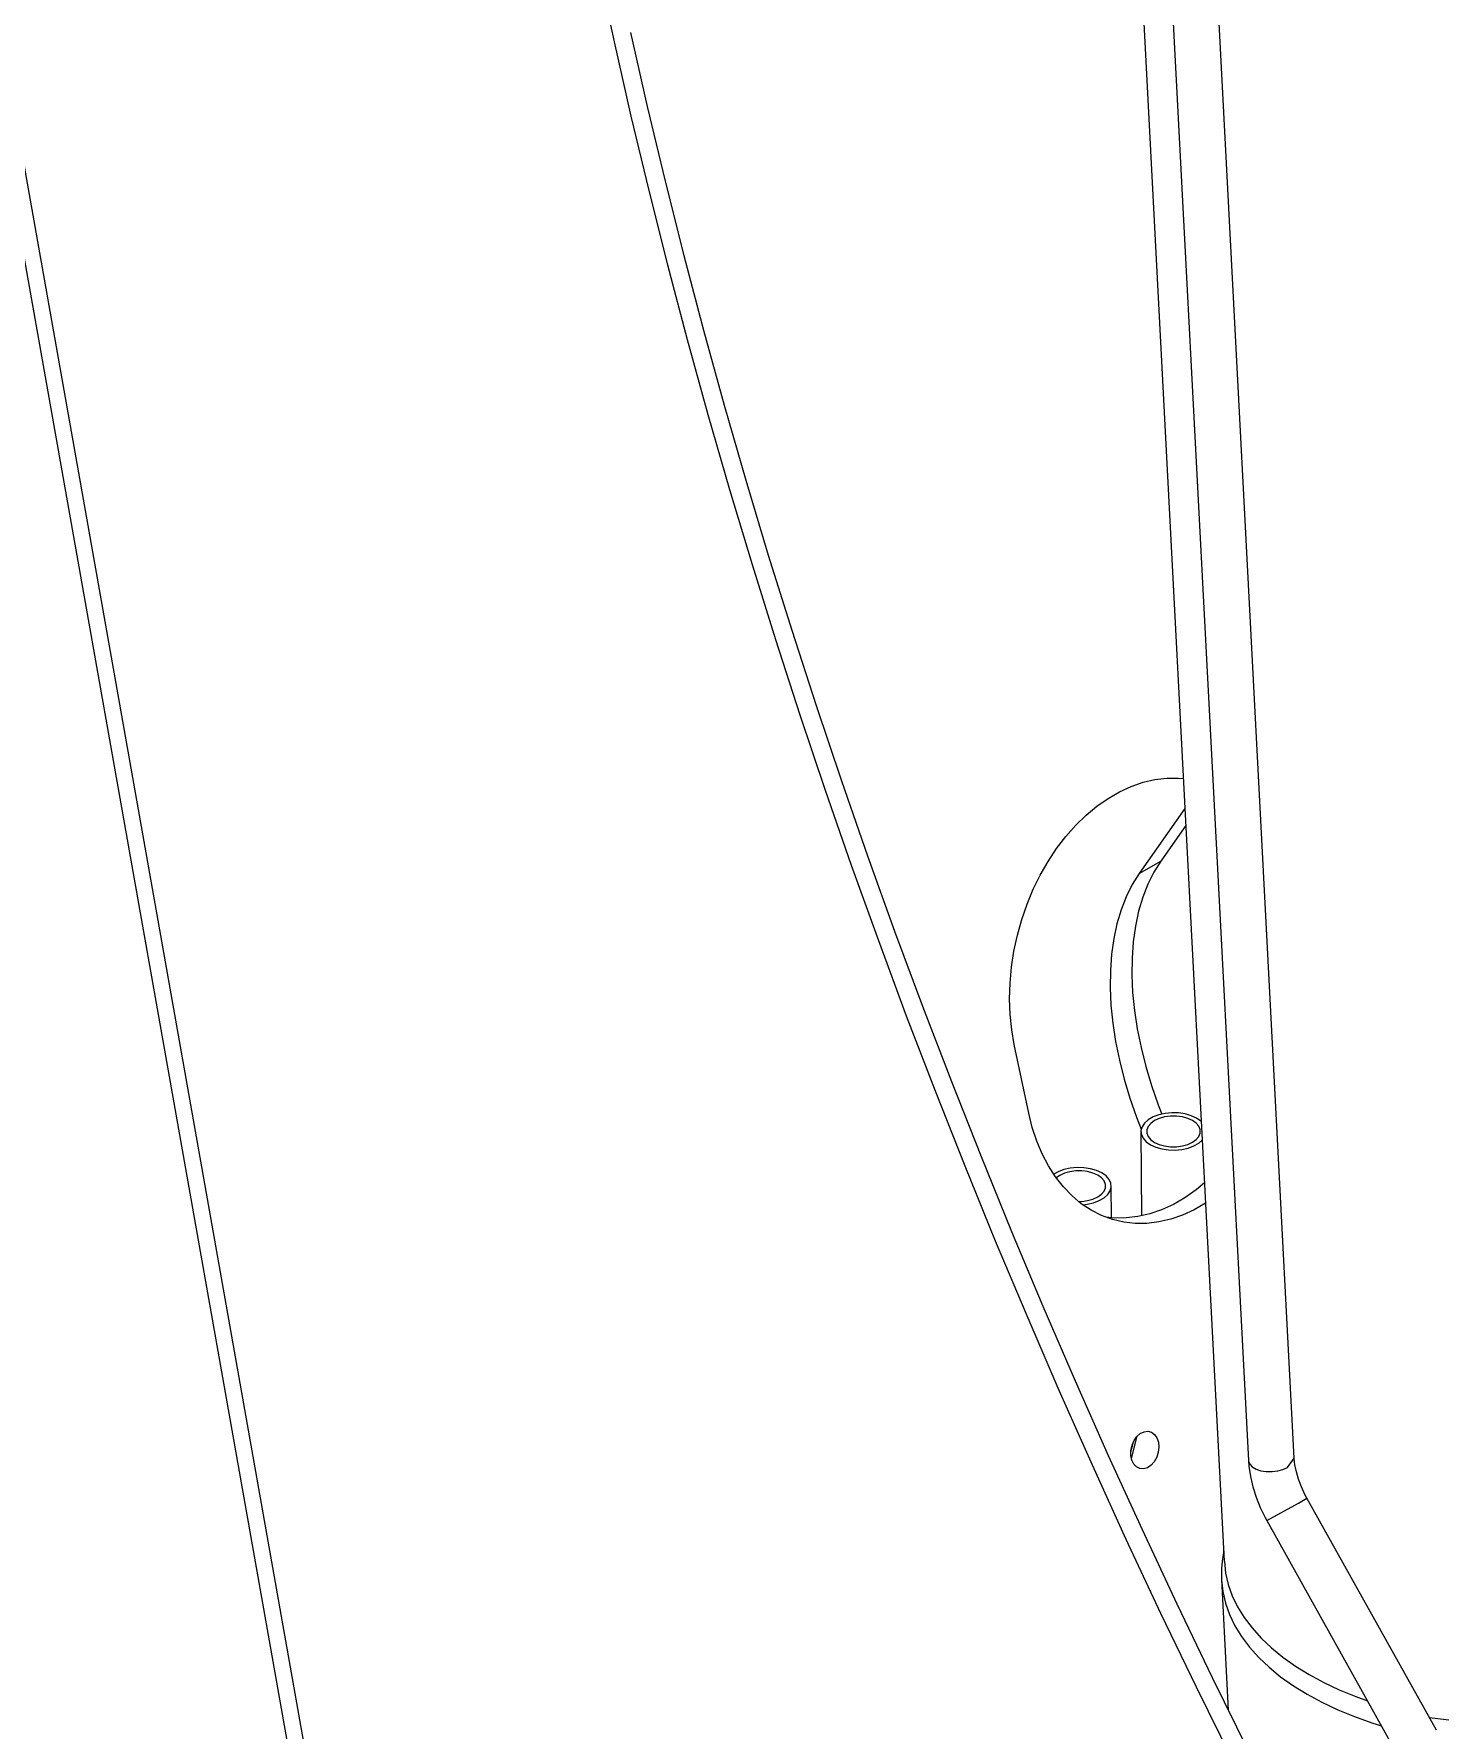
# Model space of a CAD drawing. Extents: x 0 to 258, y 0 to 184.
# Drawn here: x 30.64 to 49, y 88.03 to 110.17 of the extents above; entities that cross this region are included whole.
import ezdxf

# ---------------------------------------------------------------- set-up
doc = ezdxf.new("R2010")
doc.units = 0

msp = doc.modelspace()

# ---------------------------------------------------------------- linework, layer by layer
for p, q in [((23.616276, 146.147016), (34.068892, 87.199246)), ((23.861544, 145.963131), (34.33665, 86.887567)), ((44.872081, 115.320186), (46.186, 90.235072)), ((45.291709, 114.623803), (46.500324, 91.54952)), ((47.099605, 91.581005), (45.890725, 114.655289)), ((38.011814, 111.028827), (38.21944, 110.064102)), ((38.21944, 110.064102), (38.439623, 109.096379)), ((38.431572, 110.186564), (38.651755, 109.218838)), ((38.651755, 109.218838), (38.884435, 108.248403)), ((38.439623, 109.096379), (38.672303, 108.125941)), ((38.672303, 108.125941), (38.917405, 107.153077)), ((38.884435, 108.248403), (39.129537, 107.27554)), ((38.917405, 107.153077), (39.174862, 106.178079)), ((39.129537, 107.27554), (39.386994, 106.300541)), ((39.386994, 106.300541), (39.656726, 105.323692)), ((39.174862, 106.178079), (39.444594, 105.20123)), ((39.444594, 105.20123), (39.726523, 104.222823)), ((39.656726, 105.323692), (39.938655, 104.345283)), ((39.938655, 104.345283), (40.232697, 103.365606)), ((39.726523, 104.222823), (40.020565, 103.243147)), ((40.020565, 103.243147), (40.326635, 102.262488)), ((40.232697, 103.365606), (40.538767, 102.38495)), ((40.538767, 102.38495), (40.856769, 101.403604)), ((40.326635, 102.262488), (40.644637, 101.281142)), ((40.856769, 101.403604), (41.186614, 100.421858)), ((40.644637, 101.281142), (40.974482, 100.299399)), ((40.974482, 100.299399), (41.316069, 99.317547)), ((41.186614, 100.421858), (41.528201, 99.440007)), ((44.818137, 100.277481), (44.971027, 100.347675)), ((44.971027, 100.347675), (45.125654, 100.40093)), ((45.125654, 100.40093), (45.280904, 100.436871)), ((45.280904, 100.436871), (45.435656, 100.455233)), ((45.435656, 100.455233), (45.588799, 100.455762)), ((45.588799, 100.455762), (45.650952, 100.450894)), ((44.38079, 99.970932), (44.521953, 100.088428)), ((44.521953, 100.088428), (44.668084, 100.190856)), ((44.668084, 100.190856), (44.818137, 100.277481)), ((44.245619, 99.839212), (44.38079, 99.970932)), ((45.671386, 100.059568), (45.073957, 99.209727)), ((43.997089, 99.537006), (44.11741, 99.694223)), ((44.11741, 99.694223), (44.245619, 99.839212)), ((45.683027, 99.837053), (45.356797, 99.372975)), ((41.528201, 99.440007), (41.88143, 98.458338)), ((43.885522, 99.368694), (43.997089, 99.537006)), ((41.316069, 99.317547), (41.669301, 98.335878)), ((43.691794, 99.003707), (43.783512, 99.1905)), ((43.783512, 99.1905), (43.885522, 99.368694)), ((45.074037, 99.209603), (44.983309, 99.06531)), ((45.073957, 99.209727), (45.356797, 99.372975)), ((45.266153, 99.228592), (45.187249, 99.070789)), ((45.356879, 99.372885), (45.266153, 99.228592)), ((43.61103, 98.809664), (43.691794, 99.003707)), ((44.983309, 99.06531), (44.904405, 98.907507)), ((45.187249, 99.070789), (45.120535, 98.900207)), ((43.5418, 98.609764), (43.61103, 98.809664)), ((44.837693, 98.736925), (44.783482, 98.55436)), ((44.904405, 98.907507), (44.837693, 98.736925)), ((45.120535, 98.900207), (45.066324, 98.717642)), ((43.484605, 98.405453), (43.5418, 98.609764)), ((44.783482, 98.55436), (44.742025, 98.360662)), ((45.024867, 98.523944), (44.996355, 98.320014)), ((45.066324, 98.717642), (45.024867, 98.523944)), ((41.669301, 98.335878), (42.034068, 97.354683)), ((41.88143, 98.458338), (42.2462, 97.477142)), ((43.439856, 98.198197), (43.484605, 98.405453)), ((44.742025, 98.360662), (44.713513, 98.156732)), ((44.996355, 98.320014), (44.98093, 98.106802)), ((43.407878, 97.989494), (43.439856, 98.198197)), ((44.713513, 98.156732), (44.698088, 97.94352)), ((44.98093, 98.106802), (44.978549, 97.885299)), ((43.388908, 97.780846), (43.407878, 97.989494)), ((44.698088, 97.94352), (44.695707, 97.722016)), ((44.978549, 97.885299), (44.989423, 97.656535)), ((43.38306, 97.573757), (43.388908, 97.780846)), ((44.695707, 97.722016), (44.706581, 97.493255)), ((44.989423, 97.656535), (45.013421, 97.42158)), ((42.2462, 97.477142), (42.622397, 96.496711)), ((43.390389, 97.369719), (43.38306, 97.573757)), ((44.706581, 97.493255), (44.730579, 97.258298)), ((45.013421, 97.42158), (45.050415, 97.181521)), ((42.034068, 97.354683), (42.410265, 96.374249)), ((43.410842, 97.170202), (43.390389, 97.369719)), ((44.730579, 97.258298), (44.767573, 97.018242)), ((43.444277, 96.976641), (43.410842, 97.170202)), ((43.63198, 96.081033), (43.444391, 96.976646)), ((44.767573, 97.018242), (44.817394, 96.774201)), ((45.050415, 97.181521), (45.100236, 96.93748)), ((44.817394, 96.774201), (44.879812, 96.52731)), ((45.100236, 96.93748), (45.162654, 96.690592)), ((44.879812, 96.52731), (44.954535, 96.278727)), ((45.162654, 96.690592), (45.237377, 96.442006)), ((42.410265, 96.374249), (42.797779, 95.394874)), ((42.622397, 96.496711), (43.009911, 95.517336)), ((45.237377, 96.442006), (45.324057, 96.19288)), ((43.678192, 95.894938), (43.63202, 96.081147)), ((44.954535, 96.278727), (45.041215, 96.029598)), ((45.324057, 96.19288), (45.370812, 96.07087)), ((45.412663, 96.078871), (45.329717, 96.060298)), ((45.500418, 96.087179), (45.412663, 96.078871)), ((45.589145, 96.084798), (45.500418, 96.087179)), ((45.674966, 96.071966), (45.589145, 96.084798)), ((43.736768, 95.717427), (43.678192, 95.894938)), ((45.041215, 96.029598), (45.101249, 95.874222)), ((45.112145, 95.905397), (45.098254, 95.855034)), ((45.143985, 95.953078), (45.112145, 95.905397)), ((45.192377, 95.995988), (45.143985, 95.953078)), ((45.192305, 95.90884), (45.174869, 95.864964)), ((45.174869, 95.864964), (45.174869, 95.820035)), ((45.226312, 95.949456), (45.192305, 95.90884)), ((45.255202, 96.032257), (45.192377, 95.995988)), ((45.275178, 95.98478), (45.226312, 95.949456)), ((45.329717, 96.060298), (45.255202, 96.032257)), ((45.336453, 96.01304), (45.275178, 95.98478)), ((45.407067, 96.032805), (45.336453, 96.01304)), ((45.483476, 96.043097), (45.407067, 96.032805)), ((45.561848, 96.043362), (45.483476, 96.043097)), ((45.638257, 96.033678), (45.561848, 96.043362)), ((45.708872, 96.014469), (45.638257, 96.033678)), ((45.754129, 96.049159), (45.674966, 96.071966)), ((45.770144, 95.986701), (45.708872, 96.014469)), ((45.823174, 96.01738), (45.754129, 96.049159)), ((45.81901, 95.951768), (45.770144, 95.986701)), ((45.853014, 95.911425), (45.81901, 95.951768)), ((45.879089, 95.97802), (45.823174, 96.01738)), ((45.87045, 95.867689), (45.853014, 95.911425)), ((45.87045, 95.822758), (45.87045, 95.867689)), ((45.885571, 95.972146), (45.879089, 95.97802)), ((43.807327, 95.549888), (43.736768, 95.717427)), ((45.09777, 95.841321), (45.10412, 94.741449)), ((45.098254, 95.855034), (45.102911, 95.804187)), ((45.102911, 95.804187), (45.125903, 95.755077)), ((45.125903, 95.755077), (45.166239, 95.709857)), ((45.166239, 95.709857), (45.222153, 95.670498)), ((45.174869, 95.820035), (45.192305, 95.776299)), ((45.192305, 95.776299), (45.22631, 95.735953)), ((45.222142, 95.670411), (45.291188, 95.638632)), ((45.222153, 95.670498), (45.222153, 95.670498)), ((45.22631, 95.735953), (45.275173, 95.701023)), ((45.275173, 95.701026), (45.336448, 95.673255)), ((45.291188, 95.638632), (45.370351, 95.615825)), ((45.336448, 95.673255), (45.407059, 95.654046)), ((45.407059, 95.654046), (45.483468, 95.644363)), ((45.483468, 95.644363), (45.561843, 95.644627)), ((45.561843, 95.644627), (45.638252, 95.654919)), ((45.638252, 95.654919), (45.708867, 95.674684)), ((45.708867, 95.674684), (45.770141, 95.702944)), ((45.7156, 95.627519), (45.790115, 95.655557)), ((45.770141, 95.702944), (45.819007, 95.738268)), ((45.790115, 95.655557), (45.85294, 95.691826)), ((45.819007, 95.738268), (45.853014, 95.778884)), ((45.85294, 95.691826), (45.898186, 95.731257)), ((45.853014, 95.778884), (45.87045, 95.822758)), ((43.009911, 95.517336), (43.40863, 94.539303)), ((43.889361, 95.393527), (43.807327, 95.549888)), ((45.370351, 95.615825), (45.456171, 95.602992)), ((45.456171, 95.602992), (45.544899, 95.600611)), ((45.544899, 95.600611), (45.632653, 95.608945)), ((45.632653, 95.608945), (45.7156, 95.627519)), ((42.797779, 95.394874), (43.1965, 94.416843)), ((43.982275, 95.249478), (43.889361, 95.393527)), ((44.017755, 95.317864), (43.95824, 95.283924)), ((44.085404, 95.118771), (43.982275, 95.249478)), ((44.037744, 95.270364), (43.991093, 95.237045)), ((44.09227, 95.345905), (44.017755, 95.317864)), ((44.099019, 95.298624), (44.037744, 95.270364)), ((44.175219, 95.364479), (44.09227, 95.345905)), ((44.169634, 95.318388), (44.099019, 95.298624)), ((44.246043, 95.328681), (44.169634, 95.318388)), ((44.262973, 95.372813), (44.175219, 95.364479)), ((44.324418, 95.328945), (44.246043, 95.328681)), ((44.351699, 95.370432), (44.262973, 95.372813)), ((44.400826, 95.319261), (44.324418, 95.328945)), ((44.437519, 95.3576), (44.351699, 95.370432)), ((44.471438, 95.300053), (44.400826, 95.319261)), ((44.516682, 95.334792), (44.437519, 95.3576)), ((44.532713, 95.272285), (44.471438, 95.300053)), ((44.58573, 95.303016), (44.516682, 95.334792)), ((44.581576, 95.237352), (44.532713, 95.272285)), ((44.615581, 95.197006), (44.581576, 95.237352)), ((44.641642, 95.263657), (44.58573, 95.303016)), ((44.633017, 95.153273), (44.615581, 95.197006)), ((44.681978, 95.218434), (44.641642, 95.263657)), ((44.70497, 95.169325), (44.681978, 95.218434)), ((44.198002, 95.002349), (44.085404, 95.118771)), ((44.319258, 94.901056), (44.198002, 95.002349)), ((44.47143, 94.960267), (44.532708, 94.988525)), ((44.532708, 94.988525), (44.581574, 95.023849)), ((44.552679, 94.941254), (44.615504, 94.977523)), ((44.581574, 95.023849), (44.615578, 95.064468)), ((44.615504, 94.977523), (44.663896, 95.020436)), ((44.615578, 95.064468), (44.633014, 95.108341)), ((44.633014, 95.108341), (44.633017, 95.153273)), ((44.663896, 95.020436), (44.695736, 95.068117)), ((44.695736, 95.068117), (44.709627, 95.11848)), ((44.709627, 95.11848), (44.70497, 95.169325)), ((44.712802, 94.716049), (44.710156, 95.131974)), ((45.671052, 94.978531), (45.520999, 94.891907)), ((45.817184, 95.080959), (45.671052, 94.978531)), ((45.927531, 95.171148), (45.817184, 95.080959)), ((44.283029, 94.928888), (44.32441, 94.930211)), ((44.448301, 94.815617), (44.319258, 94.901056)), ((44.32441, 94.930211), (44.400819, 94.940503)), ((44.336996, 94.88792), (44.395217, 94.89464)), ((44.395217, 94.89464), (44.478164, 94.913214)), ((44.400819, 94.940503), (44.47143, 94.960267)), ((44.584198, 94.746648), (44.448301, 94.815617)), ((44.478164, 94.913214), (44.552679, 94.941254)), ((45.213483, 94.768458), (45.058233, 94.732517)), ((45.36811, 94.821716), (45.213483, 94.768458)), ((45.520999, 94.891907), (45.36811, 94.821716)), ((45.6408, 94.751011), (45.486175, 94.697753)), ((45.793692, 94.821205), (45.6408, 94.751011)), ((45.941401, 94.906337), (45.793692, 94.821205)), ((43.40863, 94.539303), (43.818437, 93.562907)), ((44.725973, 94.694647), (44.584198, 94.746648)), ((44.750338, 94.713626), (44.637977, 94.724659)), ((44.872602, 94.659989), (44.725973, 94.694647)), ((44.903481, 94.714155), (44.750338, 94.713626)), ((45.02303, 94.642924), (44.872602, 94.659989)), ((45.058233, 94.732517), (44.903481, 94.714155)), ((45.176171, 94.643453), (45.02303, 94.642924)), ((45.330926, 94.661815), (45.176171, 94.643453)), ((45.486175, 94.697753), (45.330926, 94.661815)), ((43.1965, 94.416843), (43.606305, 93.440444)), ((43.606305, 93.440444), (44.027071, 92.465972)), ((43.818437, 93.562907), (44.239203, 92.588432)), ((44.239203, 92.588432), (44.670812, 91.616171)), ((44.027071, 92.465972), (44.45868, 91.493709)), ((45.044684, 91.862019), (45.089219, 91.901635)), ((45.089219, 91.901635), (45.138121, 91.925209)), ((45.138121, 91.925209), (45.187765, 91.930977)), ((45.187765, 91.930977), (45.234467, 91.918515)), ((45.234467, 91.918515), (45.274763, 91.888755)), ((45.274763, 91.888755), (45.305666, 91.843898)), ((44.965637, 91.662854), (44.999472, 91.793344)), ((44.966465, 91.614605), (44.967259, 91.680819)), ((44.967259, 91.680819), (44.981361, 91.747359)), ((44.973474, 91.573319), (45.049825, 91.867792)), ((44.981361, 91.747359), (45.00782, 91.80929)), ((45.00782, 91.80929), (45.044684, 91.862019)), ((45.323422, 91.656062), (45.302943, 91.591223)), ((45.305666, 91.843898), (45.324875, 91.787274)), ((45.330883, 91.723063), (45.323422, 91.656062)), ((45.324771, 91.787256), (45.330883, 91.723063)), ((44.45868, 91.493709), (44.900999, 90.523949)), ((44.670812, 91.616171), (45.113132, 90.646408)), ((44.979245, 91.553629), (44.966465, 91.614605)), ((45.004539, 91.502411), (44.979245, 91.553629)), ((45.040474, 91.464753), (45.004539, 91.502411)), ((45.084385, 91.443454), (45.040474, 91.464753)), ((45.133007, 91.440067), (45.084385, 91.443454)), ((45.182743, 91.454857), (45.133007, 91.440067)), ((45.229903, 91.486748), (45.182743, 91.454857)), ((45.270984, 91.533354), (45.229903, 91.486748)), ((45.302943, 91.591223), (45.270984, 91.533354)), ((46.500327, 91.549578), (46.506042, 91.476746)), ((46.500327, 91.549578), (46.501385, 91.539101)), ((46.501385, 91.539101), (46.51771, 91.500011)), ((46.506042, 91.476746), (46.526097, 91.341809)), ((46.51771, 91.500011), (46.551751, 91.465023)), ((46.551751, 91.465023), (46.601379, 91.436334)), ((46.601379, 91.436334), (46.663474, 91.415749)), ((46.883136, 91.412574), (46.952113, 91.431254)), ((46.952113, 91.431254), (47.01152, 91.458347)), ((47.011636, 91.458297), (47.099504, 91.580966)), ((47.100076, 91.571332), (47.099547, 91.580963)), ((47.10886, 91.492087), (47.100076, 91.571332)), ((47.127248, 91.400626), (47.10886, 91.492087)), ((46.526097, 91.341809), (46.558072, 91.20585)), ((46.663474, 91.415749), (46.734136, 91.404558)), ((46.734136, 91.404558), (46.808921, 91.403499)), ((46.808921, 91.403499), (46.883136, 91.412574)), ((47.155178, 91.304169), (47.127248, 91.400626)), ((47.192439, 91.205252), (47.155178, 91.304169)), ((46.558072, 91.20585), (46.601297, 91.070215)), ((46.601297, 91.070215), (46.655052, 90.936322)), ((46.74105, 90.764251), (47.156691, 90.990596)), ((47.156691, 90.990596), (47.264935, 91.056726)), ((47.238379, 91.106447), (47.192439, 91.205252)), ((47.264935, 91.056726), (47.238379, 91.106447)), ((48.954332, 88.030566), (47.264969, 91.056602)), ((46.655052, 90.936322), (46.718619, 90.805502)), ((46.718619, 90.805502), (46.741055, 90.764251)), ((46.741095, 90.764238), (48.430457, 87.737937)), ((45.113132, 90.646408), (45.566031, 89.679434)), ((44.900999, 90.523949), (45.353899, 89.556972)), ((46.178856, 90.371596), (46.163246, 90.270526)), ((46.149191, 90.141912), (46.148926, 89.989033)), ((46.163134, 90.270573), (46.149191, 90.141912)), ((46.186095, 90.235175), (46.18636, 90.230015)), ((46.18636, 90.230015), (46.203637, 90.079777)), ((46.148694, 89.994301), (46.237858, 88.289593)), ((46.148926, 89.989033), (46.166389, 89.837107)), ((46.203637, 90.079777), (46.238371, 89.931068)), ((46.238371, 89.931068), (46.290439, 89.784481)), ((45.566031, 89.679434), (46.029377, 88.715532)), ((46.166389, 89.837107), (46.201512, 89.686729)), ((46.201512, 89.686729), (46.254164, 89.538491)), ((46.290439, 89.784481), (46.35963, 89.640591)), ((45.353899, 89.556972), (45.817248, 88.593072)), ((46.254164, 89.538491), (46.324133, 89.392983)), ((46.35963, 89.640591), (46.445675, 89.499965)), ((46.445675, 89.499965), (46.548235, 89.363159)), ((46.324133, 89.392983), (46.411147, 89.250778)), ((46.411147, 89.250778), (46.514858, 89.112435)), ((46.548235, 89.363159), (46.666903, 89.230712)), ((46.666903, 89.230712), (46.801213, 89.103151)), ((46.514858, 89.112435), (46.634859, 88.978501)), ((46.801213, 89.103151), (46.950631, 88.980975)), ((46.634859, 88.978501), (46.770678, 88.849506)), ((46.770678, 88.849506), (46.921776, 88.725959)), ((46.950631, 88.980975), (47.114572, 88.864667)), ((47.114572, 88.864667), (47.292385, 88.754687)), ((45.817248, 88.593072), (46.290902, 87.63253)), ((46.029377, 88.715532), (46.503034, 87.75499)), ((46.921776, 88.725959), (47.087558, 88.608344)), ((47.087558, 88.608344), (47.267369, 88.497126)), ((47.292385, 88.754687), (47.483369, 88.651468)), ((47.483369, 88.651468), (47.686773, 88.555419)), ((47.686773, 88.555419), (47.901794, 88.466916)), ((47.267369, 88.497126), (47.460501, 88.392748)), ((47.460501, 88.392748), (47.666191, 88.29562)), ((47.901794, 88.466916), (48.054818, 88.411015)), ((47.666191, 88.29562), (47.883625, 88.206125)), ((47.883625, 88.206125), (48.111947, 88.124615)), ((48.111947, 88.124615), (48.236933, 88.084806)), ((48.862921, 88.194401), (49.940916, 88.062317))]:
    msp.add_line(p, q)

doc.saveas('drawing.dxf')
